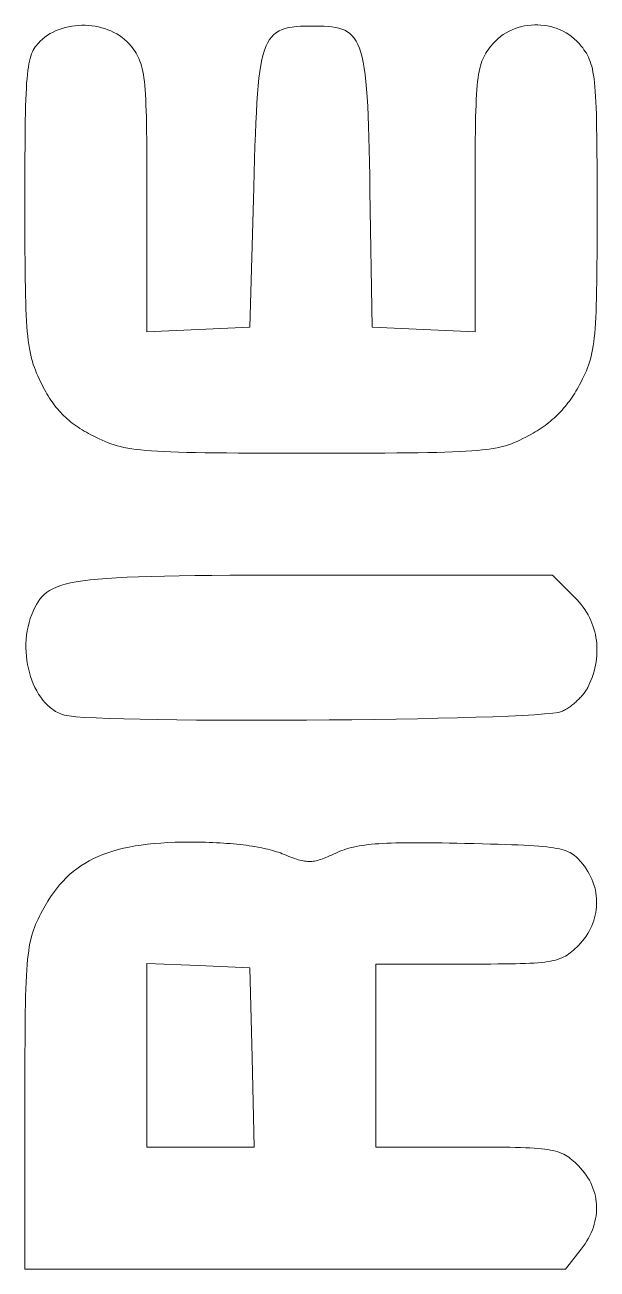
# Model space of a CAD drawing. Header units: millimetres. Extents: x -3 to 1890, y 0 to 300.
# Drawn here: x 51.97 to 70.09, y 167.99 to 207.41 of the extents above; entities that cross this region are included whole.
import ezdxf

# ---------------------------------------------------------------- set-up
doc = ezdxf.new("R2010")
doc.units = ezdxf.units.MM
doc.layers.add('Etch', color=1, linetype='CONTINUOUS', lineweight=0, true_color=0xff0000)

msp = doc.modelspace()

# ---------------------------------------------------------------- linework, layer by layer
at = {"layer": 'Etch'}
for p, q in [((53.348, 207.356), (53.452, 207.374)), ((53.452, 207.374), (53.557, 207.388)), ((53.557, 207.388), (53.662, 207.397)), ((53.662, 207.397), (53.768, 207.401)), ((53.768, 207.401), (53.875, 207.401)), ((53.875, 207.401), (53.981, 207.395)), ((53.981, 207.395), (54.086, 207.384)), ((54.086, 207.384), (54.191, 207.369)), ((54.191, 207.369), (54.295, 207.349)), ((60.559, 207.359), (60.694, 207.368)), ((60.694, 207.368), (60.838, 207.374)), ((60.838, 207.374), (60.992, 207.376)), ((60.992, 207.376), (61.156, 207.377)), ((61.156, 207.377), (61.303, 207.376)), ((61.303, 207.376), (61.441, 207.372)), ((61.441, 207.372), (61.57, 207.364)), ((61.57, 207.364), (61.691, 207.352)), ((67.69, 207.358), (67.792, 207.38)), ((67.792, 207.38), (67.895, 207.397)), ((67.895, 207.397), (67.999, 207.408)), ((67.999, 207.408), (68.103, 207.414)), ((68.103, 207.414), (68.207, 207.414)), ((68.207, 207.414), (68.311, 207.408)), ((68.311, 207.408), (68.415, 207.397)), ((68.415, 207.397), (68.518, 207.38)), ((68.518, 207.38), (68.62, 207.358)), ((52.523, 206.962), (52.601, 207.026)), ((52.601, 207.026), (52.684, 207.085)), ((52.684, 207.085), (52.77, 207.139)), ((52.77, 207.139), (52.86, 207.187)), ((52.86, 207.187), (52.952, 207.231)), ((52.952, 207.231), (53.048, 207.27)), ((53.048, 207.27), (53.146, 207.303)), ((53.146, 207.303), (53.246, 207.332)), ((53.246, 207.332), (53.348, 207.356)), ((54.295, 207.349), (54.397, 207.324)), ((54.397, 207.324), (54.498, 207.295)), ((54.498, 207.295), (54.596, 207.26)), ((54.596, 207.26), (54.692, 207.221)), ((54.692, 207.221), (54.785, 207.177)), ((54.785, 207.177), (54.875, 207.129)), ((54.875, 207.129), (54.961, 207.075)), ((54.961, 207.075), (55.044, 207.018)), ((55.044, 207.018), (55.123, 206.955)), ((59.717, 206.955), (59.782, 207.04)), ((59.782, 207.04), (59.853, 207.113)), ((59.853, 207.113), (59.931, 207.175)), ((59.931, 207.175), (60.017, 207.226)), ((60.017, 207.226), (60.109, 207.267)), ((60.109, 207.267), (60.209, 207.301)), ((60.209, 207.301), (60.317, 207.326)), ((60.317, 207.326), (60.434, 207.346)), ((60.434, 207.346), (60.559, 207.359)), ((61.691, 207.352), (61.804, 207.335)), ((61.804, 207.335), (61.91, 207.312)), ((61.91, 207.312), (62.008, 207.281)), ((62.008, 207.281), (62.098, 207.243)), ((62.098, 207.243), (62.183, 207.195)), ((62.183, 207.195), (62.26, 207.138)), ((62.26, 207.138), (62.331, 207.071)), ((62.331, 207.071), (62.397, 206.992)), ((62.397, 206.992), (62.456, 206.9)), ((66.868, 206.903), (66.948, 206.976)), ((66.948, 206.976), (67.03, 207.043)), ((67.03, 207.043), (67.117, 207.105)), ((67.117, 207.105), (67.206, 207.161)), ((67.206, 207.161), (67.298, 207.212)), ((67.298, 207.212), (67.393, 207.257)), ((67.393, 207.257), (67.49, 207.296)), ((67.49, 207.296), (67.589, 207.33)), ((67.589, 207.33), (67.69, 207.358)), ((68.62, 207.358), (68.721, 207.33)), ((68.721, 207.33), (68.82, 207.296)), ((68.82, 207.296), (68.917, 207.257)), ((68.917, 207.257), (69.011, 207.212)), ((69.011, 207.212), (69.104, 207.161)), ((69.104, 207.161), (69.193, 207.105)), ((69.193, 207.105), (69.279, 207.043)), ((69.279, 207.043), (69.362, 206.976)), ((69.362, 206.976), (69.441, 206.903)), ((52.204, 206.556), (52.232, 206.613)), ((52.232, 206.613), (52.262, 206.666)), ((52.262, 206.666), (52.295, 206.715)), ((52.295, 206.715), (52.33, 206.762)), ((52.33, 206.762), (52.367, 206.806)), ((52.367, 206.806), (52.407, 206.85)), ((52.407, 206.85), (52.449, 206.893)), ((52.449, 206.893), (52.523, 206.962)), ((55.123, 206.955), (55.197, 206.888)), ((55.197, 206.888), (55.267, 206.816)), ((55.267, 206.816), (55.331, 206.74)), ((55.331, 206.74), (55.375, 206.684)), ((55.375, 206.684), (55.416, 206.628)), ((55.416, 206.628), (55.454, 206.572)), ((59.513, 206.475), (59.556, 206.618)), ((59.556, 206.618), (59.604, 206.745)), ((59.604, 206.745), (59.658, 206.857)), ((59.658, 206.857), (59.717, 206.955)), ((62.456, 206.9), (62.511, 206.796)), ((62.511, 206.796), (62.56, 206.678)), ((62.56, 206.678), (62.604, 206.544)), ((66.6, 206.572), (66.638, 206.628)), ((66.638, 206.628), (66.679, 206.684)), ((66.679, 206.684), (66.723, 206.74)), ((66.723, 206.74), (66.793, 206.824)), ((66.793, 206.824), (66.868, 206.903)), ((69.441, 206.903), (69.516, 206.824)), ((69.516, 206.824), (69.587, 206.74)), ((69.587, 206.74), (69.631, 206.683)), ((69.631, 206.683), (69.672, 206.627)), ((69.672, 206.627), (69.711, 206.571)), ((52.092, 206.177), (52.111, 206.268)), ((52.111, 206.268), (52.131, 206.351)), ((52.131, 206.351), (52.153, 206.426)), ((52.153, 206.426), (52.178, 206.494)), ((52.178, 206.494), (52.204, 206.556)), ((55.454, 206.572), (55.49, 206.515)), ((55.49, 206.515), (55.524, 206.457)), ((55.524, 206.457), (55.555, 206.396)), ((55.555, 206.396), (55.584, 206.332)), ((55.584, 206.332), (55.611, 206.265)), ((55.611, 206.265), (55.636, 206.192)), ((55.636, 206.192), (55.66, 206.114)), ((59.439, 206.136), (59.474, 206.314)), ((59.474, 206.314), (59.513, 206.475)), ((62.604, 206.544), (62.644, 206.395)), ((62.644, 206.395), (62.68, 206.23)), ((62.68, 206.23), (62.712, 206.046)), ((66.394, 206.114), (66.417, 206.192)), ((66.417, 206.192), (66.442, 206.265)), ((66.442, 206.265), (66.47, 206.332)), ((66.47, 206.332), (66.499, 206.396)), ((66.499, 206.396), (66.53, 206.457)), ((66.53, 206.457), (66.564, 206.515)), ((66.564, 206.515), (66.6, 206.572)), ((69.711, 206.571), (69.747, 206.514)), ((69.747, 206.514), (69.781, 206.454)), ((69.781, 206.454), (69.812, 206.393)), ((69.812, 206.393), (69.841, 206.328)), ((69.841, 206.328), (69.869, 206.258)), ((69.869, 206.258), (69.894, 206.183)), ((69.894, 206.183), (69.917, 206.103)), ((52.033, 205.712), (52.045, 205.845)), ((52.045, 205.845), (52.059, 205.966)), ((52.059, 205.966), (52.075, 206.076)), ((52.075, 206.076), (52.092, 206.177)), ((55.66, 206.114), (55.681, 206.03)), ((55.681, 206.03), (55.7, 205.94)), ((55.7, 205.94), (55.718, 205.841)), ((55.718, 205.841), (55.734, 205.734)), ((59.38, 205.723), (59.408, 205.939)), ((59.408, 205.939), (59.439, 206.136)), ((62.712, 206.046), (62.74, 205.845)), ((62.74, 205.845), (62.765, 205.624)), ((66.32, 205.734), (66.336, 205.841)), ((66.336, 205.841), (66.354, 205.94)), ((66.354, 205.94), (66.373, 206.03)), ((66.373, 206.03), (66.394, 206.114)), ((69.917, 206.103), (69.938, 206.016)), ((69.938, 206.016), (69.957, 205.921)), ((69.957, 205.921), (69.975, 205.817)), ((69.975, 205.817), (69.991, 205.705)), ((52.003, 205.234), (52.012, 205.407)), ((52.012, 205.407), (52.022, 205.566)), ((52.022, 205.566), (52.033, 205.712)), ((55.734, 205.734), (55.749, 205.618)), ((55.749, 205.618), (55.762, 205.492)), ((55.762, 205.492), (55.773, 205.355)), ((59.334, 205.227), (59.356, 205.485)), ((59.356, 205.485), (59.38, 205.723)), ((62.765, 205.624), (62.787, 205.383)), ((66.281, 205.355), (66.292, 205.492)), ((66.292, 205.492), (66.305, 205.618)), ((66.305, 205.618), (66.32, 205.734)), ((69.991, 205.705), (70.006, 205.582)), ((70.006, 205.582), (70.019, 205.449)), ((70.019, 205.449), (70.03, 205.304)), ((51.989, 204.842), (51.996, 205.046)), ((51.996, 205.046), (52.003, 205.234)), ((55.773, 205.355), (55.783, 205.207)), ((55.783, 205.207), (55.793, 205.047)), ((55.793, 205.047), (55.8, 204.873)), ((59.315, 204.945), (59.334, 205.227)), ((62.787, 205.383), (62.806, 205.122)), ((62.806, 205.122), (62.823, 204.838)), ((66.253, 204.873), (66.261, 205.047)), ((66.261, 205.047), (66.27, 205.207)), ((66.27, 205.207), (66.281, 205.355)), ((70.03, 205.304), (70.04, 205.146)), ((70.04, 205.146), (70.049, 204.975)), ((51.979, 204.383), (51.984, 204.621)), ((51.984, 204.621), (51.989, 204.842)), ((55.8, 204.873), (55.807, 204.686)), ((55.807, 204.686), (55.813, 204.485)), ((59.281, 204.31), (59.297, 204.64)), ((59.297, 204.64), (59.315, 204.945)), ((62.823, 204.838), (62.837, 204.532)), ((66.241, 204.485), (66.247, 204.686)), ((66.247, 204.686), (66.253, 204.873)), ((70.049, 204.975), (70.057, 204.79)), ((70.057, 204.79), (70.064, 204.59)), ((51.975, 204.126), (51.979, 204.383)), ((55.813, 204.485), (55.818, 204.268)), ((55.818, 204.268), (55.822, 204.036)), ((59.267, 203.955), (59.281, 204.31)), ((62.837, 204.532), (62.85, 204.202)), ((66.232, 204.036), (66.236, 204.268)), ((66.236, 204.268), (66.241, 204.485)), ((70.064, 204.59), (70.069, 204.374)), ((70.069, 204.374), (70.074, 204.141)), ((51.97, 203.555), (51.972, 203.851)), ((51.972, 203.851), (51.975, 204.126)), ((55.822, 204.036), (55.825, 203.786)), ((59.253, 203.574), (59.267, 203.955)), ((62.85, 204.202), (62.86, 203.848)), ((62.86, 203.848), (62.87, 203.468)), ((66.229, 203.786), (66.232, 204.036)), ((70.074, 204.141), (70.078, 203.891)), ((70.078, 203.891), (70.081, 203.623)), ((51.968, 203.239), (51.97, 203.555)), ((55.825, 203.786), (55.827, 203.519)), ((55.827, 203.519), (55.829, 203.234)), ((59.24, 203.165), (59.253, 203.574)), ((62.87, 203.468), (62.879, 203.062)), ((66.225, 203.234), (66.226, 203.519)), ((66.226, 203.519), (66.229, 203.786)), ((70.081, 203.623), (70.084, 203.335)), ((51.967, 202.901), (51.968, 203.239)), ((55.829, 203.234), (55.831, 202.93)), ((59.228, 202.728), (59.24, 203.165)), ((62.879, 203.062), (62.886, 202.63)), ((66.223, 202.93), (66.225, 203.234)), ((70.084, 203.335), (70.085, 203.028)), ((70.085, 203.028), (70.087, 202.7)), ((51.966, 202.541), (51.967, 202.901)), ((55.831, 202.93), (55.831, 202.606)), ((59.215, 202.262), (59.228, 202.728)), ((66.222, 202.606), (66.223, 202.93)), ((70.087, 202.7), (70.087, 202.35)), ((51.966, 202.157), (51.966, 202.541)), ((55.831, 202.606), (55.832, 202.262)), ((55.832, 202.262), (55.832, 201.896)), ((59.094, 197.832), (59.215, 202.262)), ((62.886, 202.63), (62.894, 202.169)), ((66.222, 202.262), (66.222, 202.606)), ((66.222, 201.896), (66.222, 202.262)), ((70.087, 202.35), (70.088, 201.978)), ((51.966, 201.75), (51.966, 202.157)), ((55.832, 201.896), (55.832, 197.69)), ((62.894, 202.169), (62.96, 197.832)), ((66.222, 197.69), (66.222, 201.896)), ((70.088, 201.978), (70.088, 201.583)), ((51.966, 201.341), (51.966, 201.75)), ((70.088, 201.583), (70.088, 201.184)), ((51.967, 200.956), (51.966, 201.341)), ((70.088, 201.184), (70.087, 200.808)), ((51.967, 200.593), (51.967, 200.956)), ((70.087, 200.808), (70.087, 200.454)), ((51.969, 200.253), (51.967, 200.593)), ((70.087, 200.454), (70.085, 200.123)), ((51.971, 199.934), (51.969, 200.253)), ((51.973, 199.635), (51.971, 199.934)), ((70.085, 200.123), (70.083, 199.812)), ((51.976, 199.356), (51.973, 199.635)), ((70.081, 199.521), (70.078, 199.249)), ((70.083, 199.812), (70.081, 199.521)), ((51.981, 199.095), (51.976, 199.356)), ((51.986, 198.851), (51.981, 199.095)), ((70.078, 199.249), (70.073, 198.996)), ((51.992, 198.623), (51.986, 198.851)), ((70.068, 198.759), (70.062, 198.538)), ((70.073, 198.996), (70.068, 198.759)), ((51.999, 198.412), (51.992, 198.623)), ((52.007, 198.214), (51.999, 198.412)), ((70.055, 198.333), (70.047, 198.142)), ((70.062, 198.538), (70.055, 198.333)), ((52.017, 198.031), (52.007, 198.214)), ((52.028, 197.86), (52.017, 198.031)), ((70.037, 197.964), (70.026, 197.799)), ((70.047, 198.142), (70.037, 197.964)), ((52.041, 197.701), (52.028, 197.86)), ((52.055, 197.553), (52.041, 197.701)), ((52.07, 197.415), (52.055, 197.553)), ((55.832, 197.69), (57.463, 197.761)), ((57.463, 197.761), (59.094, 197.832)), ((62.96, 197.832), (64.591, 197.761)), ((64.591, 197.761), (66.222, 197.69)), ((70.013, 197.646), (69.999, 197.503)), ((70.026, 197.799), (70.013, 197.646)), ((52.088, 197.286), (52.07, 197.415)), ((52.107, 197.165), (52.088, 197.286)), ((52.128, 197.051), (52.107, 197.165)), ((69.945, 197.129), (69.924, 197.02)), ((69.965, 197.246), (69.945, 197.129)), ((69.983, 197.37), (69.965, 197.246)), ((69.999, 197.503), (69.983, 197.37)), ((52.151, 196.944), (52.128, 197.051)), ((52.176, 196.842), (52.151, 196.944)), ((52.203, 196.744), (52.176, 196.842)), ((52.233, 196.65), (52.203, 196.744)), ((69.847, 196.724), (69.816, 196.633)), ((69.875, 196.818), (69.847, 196.724)), ((69.9, 196.916), (69.875, 196.818)), ((69.924, 197.02), (69.9, 196.916)), ((52.265, 196.558), (52.233, 196.65)), ((52.299, 196.469), (52.265, 196.558)), ((52.336, 196.379), (52.299, 196.469)), ((52.375, 196.29), (52.336, 196.379)), ((69.711, 196.371), (69.67, 196.284)), ((69.748, 196.457), (69.711, 196.371)), ((69.784, 196.544), (69.748, 196.457)), ((69.816, 196.633), (69.784, 196.544)), ((52.417, 196.199), (52.375, 196.29)), ((52.462, 196.107), (52.417, 196.199)), ((52.51, 196.011), (52.462, 196.107)), ((52.548, 195.936), (52.51, 196.011)), ((52.587, 195.863), (52.548, 195.936)), ((69.494, 195.942), (69.456, 195.874)), ((69.531, 196.011), (69.494, 195.942)), ((69.581, 196.104), (69.531, 196.011)), ((69.531, 196.011), (69.531, 196.011)), ((69.627, 196.195), (69.581, 196.104)), ((69.67, 196.284), (69.627, 196.195)), ((52.626, 195.792), (52.587, 195.863)), ((52.666, 195.723), (52.626, 195.792)), ((52.706, 195.656), (52.666, 195.723)), ((52.747, 195.591), (52.706, 195.656)), ((52.788, 195.528), (52.747, 195.591)), ((69.253, 195.555), (69.21, 195.494)), ((69.296, 195.616), (69.253, 195.555)), ((69.337, 195.679), (69.296, 195.616)), ((69.378, 195.742), (69.337, 195.679)), ((69.417, 195.808), (69.378, 195.742)), ((69.456, 195.874), (69.417, 195.808)), ((52.83, 195.466), (52.788, 195.528)), ((52.873, 195.406), (52.83, 195.466)), ((52.917, 195.348), (52.873, 195.406)), ((52.961, 195.291), (52.917, 195.348)), ((53.007, 195.236), (52.961, 195.291)), ((53.053, 195.182), (53.007, 195.236)), ((53.101, 195.13), (53.053, 195.182)), ((68.93, 195.157), (68.88, 195.105)), ((68.979, 195.211), (68.93, 195.157)), ((69.027, 195.265), (68.979, 195.211)), ((69.074, 195.321), (69.027, 195.265)), ((69.121, 195.377), (69.074, 195.321)), ((69.166, 195.435), (69.121, 195.377)), ((69.21, 195.494), (69.166, 195.435)), ((53.149, 195.079), (53.101, 195.13)), ((53.199, 195.029), (53.149, 195.079)), ((53.25, 194.98), (53.199, 195.029)), ((53.303, 194.933), (53.25, 194.98)), ((53.356, 194.886), (53.303, 194.933)), ((53.412, 194.841), (53.356, 194.886)), ((53.468, 194.796), (53.412, 194.841)), ((53.526, 194.753), (53.468, 194.796)), ((53.586, 194.71), (53.526, 194.753)), ((68.498, 194.768), (68.439, 194.724)), ((68.556, 194.813), (68.498, 194.768)), ((68.613, 194.859), (68.556, 194.813)), ((68.668, 194.906), (68.613, 194.859)), ((68.723, 194.954), (68.668, 194.906)), ((68.776, 195.004), (68.723, 194.954)), ((68.829, 195.054), (68.776, 195.004)), ((68.88, 195.105), (68.829, 195.054)), ((53.648, 194.668), (53.586, 194.71)), ((53.711, 194.627), (53.648, 194.668)), ((53.776, 194.586), (53.711, 194.627)), ((53.843, 194.546), (53.776, 194.586)), ((53.912, 194.506), (53.843, 194.546)), ((53.983, 194.467), (53.912, 194.506)), ((54.056, 194.428), (53.983, 194.467)), ((54.131, 194.389), (54.056, 194.428)), ((54.229, 194.341), (54.131, 194.389)), ((67.827, 194.352), (67.735, 194.304)), ((67.923, 194.402), (67.827, 194.352)), ((67.992, 194.439), (67.923, 194.402)), ((68.06, 194.477), (67.992, 194.439)), ((68.126, 194.516), (68.06, 194.477)), ((68.191, 194.556), (68.126, 194.516)), ((68.255, 194.596), (68.191, 194.556)), ((68.317, 194.638), (68.255, 194.596)), ((68.379, 194.68), (68.317, 194.638)), ((68.439, 194.724), (68.379, 194.68)), ((54.323, 194.295), (54.229, 194.341)), ((54.415, 194.252), (54.323, 194.295)), ((54.507, 194.212), (54.415, 194.252)), ((54.599, 194.175), (54.507, 194.212)), ((54.692, 194.14), (54.599, 194.175)), ((54.788, 194.108), (54.692, 194.14)), ((54.888, 194.078), (54.788, 194.108)), ((54.993, 194.051), (54.888, 194.078)), ((55.104, 194.026), (54.993, 194.051)), ((55.223, 194.002), (55.104, 194.026)), ((55.351, 193.982), (55.223, 194.002)), ((55.489, 193.962), (55.351, 193.982)), ((55.638, 193.945), (55.489, 193.962)), ((66.598, 193.963), (66.452, 193.946)), ((66.733, 193.982), (66.598, 193.963)), ((66.858, 194.004), (66.733, 193.982)), ((66.975, 194.027), (66.858, 194.004)), ((67.083, 194.053), (66.975, 194.027)), ((67.185, 194.081), (67.083, 194.053)), ((67.282, 194.112), (67.185, 194.081)), ((67.376, 194.145), (67.282, 194.112)), ((67.466, 194.181), (67.376, 194.145)), ((67.555, 194.219), (67.466, 194.181)), ((67.644, 194.26), (67.555, 194.219)), ((67.735, 194.304), (67.644, 194.26)), ((55.799, 193.93), (55.638, 193.945)), ((55.974, 193.916), (55.799, 193.93)), ((56.163, 193.904), (55.974, 193.916)), ((56.369, 193.893), (56.163, 193.904)), ((56.591, 193.884), (56.369, 193.893)), ((56.832, 193.876), (56.591, 193.884)), ((57.093, 193.869), (56.832, 193.876)), ((57.374, 193.863), (57.093, 193.869)), ((57.678, 193.859), (57.374, 193.863)), ((58.004, 193.855), (57.678, 193.859)), ((58.355, 193.852), (58.004, 193.855)), ((58.732, 193.849), (58.355, 193.852)), ((59.135, 193.848), (58.732, 193.849)), ((59.566, 193.847), (59.135, 193.848)), ((60.027, 193.846), (59.566, 193.847)), ((60.518, 193.846), (60.027, 193.846)), ((61.04, 193.846), (60.518, 193.846)), ((61.567, 193.846), (61.04, 193.846)), ((62.063, 193.846), (61.567, 193.846)), ((62.526, 193.847), (62.063, 193.846)), ((62.961, 193.848), (62.526, 193.847)), ((63.366, 193.849), (62.961, 193.848)), ((63.744, 193.851), (63.366, 193.849)), ((64.096, 193.854), (63.744, 193.851)), ((64.424, 193.858), (64.096, 193.854)), ((64.727, 193.863), (64.424, 193.858)), ((65.008, 193.868), (64.727, 193.863)), ((65.268, 193.875), (65.008, 193.868)), ((65.508, 193.883), (65.268, 193.875)), ((65.729, 193.893), (65.508, 193.883)), ((65.933, 193.904), (65.729, 193.893)), ((66.121, 193.916), (65.933, 193.904)), ((66.293, 193.93), (66.121, 193.916)), ((66.452, 193.946), (66.293, 193.93)), ((52.962, 189.6), (53.093, 189.648)), ((53.093, 189.648), (53.241, 189.692)), ((53.241, 189.692), (53.407, 189.731)), ((53.407, 189.731), (53.593, 189.767)), ((53.593, 189.767), (53.8, 189.799)), ((53.8, 189.799), (54.029, 189.828)), ((54.029, 189.828), (54.282, 189.854)), ((54.282, 189.854), (54.561, 189.876)), ((54.561, 189.876), (54.866, 189.896)), ((54.866, 189.896), (55.2, 189.913)), ((55.2, 189.913), (55.564, 189.928)), ((55.564, 189.928), (55.96, 189.94)), ((55.96, 189.94), (56.388, 189.95)), ((56.388, 189.95), (56.851, 189.959)), ((56.851, 189.959), (57.35, 189.965)), ((57.35, 189.965), (57.886, 189.971)), ((57.886, 189.971), (58.46, 189.974)), ((58.46, 189.974), (59.075, 189.977)), ((59.075, 189.977), (59.732, 189.978)), ((59.732, 189.978), (60.433, 189.979)), ((60.433, 189.979), (61.178, 189.98)), ((61.178, 189.98), (68.675, 189.98)), ((68.675, 189.98), (69.382, 189.273)), ((52.439, 189.217), (52.502, 189.293)), ((52.502, 189.293), (52.573, 189.364)), ((52.573, 189.364), (52.653, 189.43)), ((52.653, 189.43), (52.743, 189.492)), ((52.743, 189.492), (52.846, 189.548)), ((52.846, 189.548), (52.962, 189.6)), ((69.382, 189.273), (69.453, 189.2)), ((52.182, 188.731), (52.234, 188.854)), ((52.234, 188.854), (52.281, 188.954)), ((52.281, 188.954), (52.33, 189.047)), ((52.33, 189.047), (52.382, 189.135)), ((52.382, 189.135), (52.439, 189.217)), ((69.453, 189.2), (69.52, 189.124)), ((69.52, 189.124), (69.583, 189.046)), ((69.583, 189.046), (69.643, 188.967)), ((69.643, 188.967), (69.699, 188.886)), ((69.699, 188.886), (69.751, 188.804)), ((52.066, 188.345), (52.098, 188.476)), ((52.098, 188.476), (52.137, 188.604)), ((52.137, 188.604), (52.182, 188.731)), ((69.751, 188.804), (69.8, 188.72)), ((69.8, 188.72), (69.844, 188.634)), ((69.844, 188.634), (69.885, 188.547)), ((69.885, 188.547), (69.923, 188.459)), ((69.923, 188.459), (69.956, 188.37)), ((52.007, 187.945), (52.02, 188.079)), ((52.02, 188.079), (52.04, 188.213)), ((52.04, 188.213), (52.066, 188.345)), ((69.956, 188.37), (69.985, 188.279)), ((69.985, 188.279), (70.011, 188.188)), ((70.011, 188.188), (70.033, 188.095)), ((70.033, 188.095), (70.051, 188.002)), ((51.999, 187.676), (52, 187.81)), ((52.003, 187.542), (51.999, 187.676)), ((52, 187.81), (52.007, 187.945)), ((70.051, 188.002), (70.065, 187.907)), ((70.065, 187.907), (70.075, 187.812)), ((70.075, 187.812), (70.082, 187.716)), ((70.082, 187.716), (70.084, 187.62)), ((52.013, 187.408), (52.003, 187.542)), ((52.029, 187.276), (52.013, 187.408)), ((52.05, 187.146), (52.029, 187.276)), ((70.068, 187.328), (70.055, 187.23)), ((70.077, 187.425), (70.068, 187.328)), ((70.083, 187.523), (70.077, 187.425)), ((70.084, 187.62), (70.083, 187.523)), ((52.077, 187.018), (52.05, 187.146)), ((52.108, 186.892), (52.077, 187.018)), ((52.145, 186.769), (52.108, 186.892)), ((69.991, 186.934), (69.962, 186.836)), ((70.016, 187.033), (69.991, 186.934)), ((70.038, 187.131), (70.016, 187.033)), ((70.055, 187.23), (70.038, 187.131)), ((52.187, 186.649), (52.145, 186.769)), ((52.233, 186.533), (52.187, 186.649)), ((52.285, 186.421), (52.233, 186.533)), ((69.851, 186.541), (69.805, 186.443)), ((69.892, 186.639), (69.851, 186.541)), ((69.929, 186.737), (69.892, 186.639)), ((69.962, 186.836), (69.929, 186.737)), ((52.341, 186.314), (52.285, 186.421)), ((52.401, 186.211), (52.341, 186.314)), ((52.466, 186.114), (52.401, 186.211)), ((52.535, 186.022), (52.466, 186.114)), ((69.554, 186.098), (69.527, 186.07)), ((69.581, 186.127), (69.554, 186.098)), ((69.607, 186.156), (69.581, 186.127)), ((69.632, 186.185), (69.607, 186.156)), ((69.656, 186.214), (69.632, 186.185)), ((69.679, 186.243), (69.656, 186.214)), ((69.701, 186.273), (69.679, 186.243)), ((69.721, 186.302), (69.701, 186.273)), ((69.741, 186.33), (69.721, 186.302)), ((69.759, 186.359), (69.741, 186.33)), ((69.776, 186.387), (69.759, 186.359)), ((69.791, 186.415), (69.776, 186.387)), ((69.805, 186.443), (69.791, 186.415)), ((69.805, 186.443), (69.805, 186.443)), ((52.608, 185.937), (52.535, 186.022)), ((52.685, 185.858), (52.608, 185.937)), ((52.766, 185.786), (52.685, 185.858)), ((52.851, 185.721), (52.766, 185.786)), ((52.939, 185.664), (52.851, 185.721)), ((69.028, 185.689), (68.996, 185.673)), ((69.06, 185.706), (69.028, 185.689)), ((69.092, 185.725), (69.06, 185.706)), ((69.125, 185.744), (69.092, 185.725)), ((69.157, 185.765), (69.125, 185.744)), ((69.189, 185.786), (69.157, 185.765)), ((69.222, 185.809), (69.189, 185.786)), ((69.254, 185.832), (69.222, 185.809)), ((69.286, 185.856), (69.254, 185.832)), ((69.318, 185.881), (69.286, 185.856)), ((69.349, 185.906), (69.318, 185.881)), ((69.38, 185.932), (69.349, 185.906)), ((69.41, 185.959), (69.38, 185.932)), ((69.44, 185.986), (69.41, 185.959)), ((69.47, 186.013), (69.44, 185.986)), ((69.499, 186.041), (69.47, 186.013)), ((69.527, 186.07), (69.499, 186.041)), ((53.031, 185.615), (52.939, 185.664)), ((53.126, 185.575), (53.031, 185.615)), ((53.225, 185.543), (53.126, 185.575)), ((53.364, 185.518), (53.225, 185.543)), ((53.58, 185.495), (53.364, 185.518)), ((53.866, 185.474), (53.58, 185.495)), ((54.218, 185.455), (53.866, 185.474)), ((54.63, 185.439), (54.218, 185.455)), ((55.097, 185.425), (54.63, 185.439)), ((55.613, 185.412), (55.097, 185.425)), ((56.173, 185.402), (55.613, 185.412)), ((56.773, 185.394), (56.173, 185.402)), ((57.405, 185.388), (56.773, 185.394)), ((58.066, 185.384), (57.405, 185.388)), ((58.749, 185.382), (58.066, 185.384)), ((59.45, 185.382), (58.749, 185.382)), ((60.163, 185.384), (59.45, 185.382)), ((60.883, 185.387), (60.163, 185.384)), ((61.604, 185.392), (60.883, 185.387)), ((62.322, 185.399), (61.604, 185.392)), ((63.03, 185.408), (62.322, 185.399)), ((63.723, 185.418), (63.03, 185.408)), ((64.397, 185.43), (63.723, 185.418)), ((65.045, 185.444), (64.397, 185.43)), ((65.663, 185.459), (65.045, 185.444)), ((66.244, 185.475), (65.663, 185.459)), ((66.785, 185.494), (66.244, 185.475)), ((67.279, 185.513), (66.785, 185.494)), ((67.721, 185.534), (67.279, 185.513)), ((68.105, 185.556), (67.721, 185.534)), ((68.427, 185.58), (68.105, 185.556)), ((68.682, 185.605), (68.427, 185.58)), ((68.862, 185.631), (68.682, 185.605)), ((68.965, 185.658), (68.862, 185.631)), ((68.996, 185.673), (68.965, 185.658)), ((55.092, 181.325), (55.272, 181.364)), ((55.272, 181.364), (55.458, 181.398)), ((55.458, 181.398), (55.652, 181.428)), ((55.652, 181.428), (55.852, 181.453)), ((55.852, 181.453), (56.059, 181.475)), ((56.059, 181.475), (56.273, 181.492)), ((56.273, 181.492), (56.495, 181.506)), ((56.495, 181.506), (56.725, 181.515)), ((56.725, 181.515), (56.962, 181.521)), ((56.962, 181.521), (57.207, 181.523)), ((57.207, 181.523), (57.329, 181.522)), ((57.329, 181.522), (57.45, 181.521)), ((57.45, 181.521), (57.569, 181.519)), ((57.569, 181.519), (57.688, 181.516)), ((57.688, 181.516), (57.804, 181.512)), ((57.804, 181.512), (57.92, 181.507)), ((57.92, 181.507), (58.034, 181.502)), ((58.034, 181.502), (58.146, 181.496)), ((58.146, 181.496), (58.256, 181.489)), ((58.256, 181.489), (58.365, 181.481)), ((58.365, 181.481), (58.472, 181.473)), ((58.472, 181.473), (58.577, 181.463)), ((58.577, 181.463), (58.68, 181.453)), ((58.68, 181.453), (58.78, 181.442)), ((58.78, 181.442), (58.879, 181.431)), ((58.879, 181.431), (58.976, 181.419)), ((58.976, 181.419), (59.07, 181.406)), ((59.07, 181.406), (59.162, 181.392)), ((59.162, 181.392), (59.252, 181.378)), ((59.252, 181.378), (59.339, 181.363)), ((59.339, 181.363), (59.423, 181.347)), ((59.423, 181.347), (59.505, 181.33)), ((62.221, 181.325), (62.298, 181.346)), ((62.298, 181.346), (62.378, 181.365)), ((62.378, 181.365), (62.461, 181.383)), ((62.461, 181.383), (62.549, 181.399)), ((62.549, 181.399), (62.641, 181.414)), ((62.641, 181.414), (62.737, 181.428)), ((62.737, 181.428), (62.839, 181.44)), ((62.839, 181.44), (62.946, 181.452)), ((62.946, 181.452), (63.058, 181.462)), ((63.058, 181.462), (63.177, 181.471)), ((63.177, 181.471), (63.302, 181.479)), ((63.302, 181.479), (63.433, 181.485)), ((63.433, 181.485), (63.571, 181.491)), ((63.571, 181.491), (63.717, 181.495)), ((63.717, 181.495), (63.87, 181.499)), ((63.87, 181.499), (64.032, 181.501)), ((64.032, 181.501), (64.201, 181.503)), ((64.201, 181.503), (64.379, 181.503)), ((64.379, 181.503), (64.567, 181.502)), ((64.567, 181.502), (64.763, 181.501)), ((64.763, 181.501), (64.969, 181.499)), ((64.969, 181.499), (65.185, 181.495)), ((65.185, 181.495), (65.411, 181.491)), ((65.411, 181.491), (65.648, 181.486)), ((65.648, 181.486), (65.896, 181.481)), ((65.896, 181.481), (66.187, 181.474)), ((66.187, 181.474), (66.46, 181.467)), ((66.46, 181.467), (66.717, 181.46)), ((66.717, 181.46), (66.957, 181.453)), ((66.957, 181.453), (67.182, 181.445)), ((67.182, 181.445), (67.391, 181.438)), ((67.391, 181.438), (67.587, 181.43)), ((67.587, 181.43), (67.768, 181.422)), ((67.768, 181.422), (67.937, 181.413)), ((67.937, 181.413), (68.093, 181.403)), ((68.093, 181.403), (68.238, 181.392)), ((68.238, 181.392), (68.371, 181.38)), ((68.371, 181.38), (68.494, 181.368)), ((68.494, 181.368), (68.607, 181.354)), ((68.607, 181.354), (68.71, 181.339)), ((54.001, 180.925), (54.14, 180.997)), ((54.14, 180.997), (54.284, 181.063)), ((54.284, 181.063), (54.434, 181.125)), ((54.434, 181.125), (54.59, 181.182)), ((54.59, 181.182), (54.751, 181.234)), ((54.751, 181.234), (54.918, 181.282)), ((54.918, 181.282), (55.092, 181.325)), ((59.505, 181.33), (59.584, 181.313)), ((59.584, 181.313), (59.661, 181.296)), ((59.661, 181.296), (59.735, 181.277)), ((59.735, 181.277), (59.805, 181.258)), ((59.805, 181.258), (59.873, 181.239)), ((59.873, 181.239), (59.938, 181.218)), ((59.938, 181.218), (59.999, 181.197)), ((59.999, 181.197), (60.058, 181.176)), ((60.058, 181.176), (60.113, 181.154)), ((60.113, 181.154), (60.188, 181.123)), ((60.188, 181.123), (60.26, 181.094)), ((60.26, 181.094), (60.328, 181.067)), ((60.328, 181.067), (60.392, 181.042)), ((60.392, 181.042), (60.454, 181.019)), ((60.454, 181.019), (60.513, 180.998)), ((60.513, 180.998), (60.57, 180.98)), ((60.57, 180.98), (60.624, 180.963)), ((60.624, 180.963), (60.677, 180.949)), ((60.677, 180.949), (60.727, 180.937)), ((61.237, 180.942), (61.285, 180.955)), ((61.285, 180.955), (61.335, 180.971)), ((61.335, 180.971), (61.386, 180.989)), ((61.386, 180.989), (61.439, 181.008)), ((61.439, 181.008), (61.495, 181.03)), ((61.495, 181.03), (61.552, 181.054)), ((61.552, 181.054), (61.613, 181.081)), ((61.613, 181.081), (61.676, 181.109)), ((61.676, 181.109), (61.742, 181.14)), ((61.742, 181.14), (61.811, 181.172)), ((61.811, 181.172), (61.875, 181.202)), ((61.875, 181.202), (61.94, 181.229)), ((61.94, 181.229), (62.007, 181.256)), ((62.007, 181.256), (62.076, 181.28)), ((62.076, 181.28), (62.147, 181.304)), ((62.147, 181.304), (62.221, 181.325)), ((68.71, 181.339), (68.805, 181.322)), ((68.805, 181.322), (68.892, 181.304)), ((68.892, 181.304), (68.972, 181.285)), ((68.972, 181.285), (69.045, 181.263)), ((69.045, 181.263), (69.112, 181.24)), ((69.112, 181.24), (69.173, 181.215)), ((69.173, 181.215), (69.23, 181.187)), ((69.23, 181.187), (69.282, 181.158)), ((69.282, 181.158), (69.331, 181.126)), ((69.331, 181.126), (69.377, 181.092)), ((69.377, 181.092), (69.421, 181.056)), ((69.421, 181.056), (69.463, 181.017)), ((69.463, 181.017), (69.504, 180.975)), ((69.504, 180.975), (69.544, 180.93)), ((53.381, 180.49), (53.496, 180.587)), ((53.496, 180.587), (53.615, 180.679)), ((53.615, 180.679), (53.739, 180.766)), ((53.739, 180.766), (53.868, 180.848)), ((53.868, 180.848), (54.001, 180.925)), ((60.727, 180.937), (60.776, 180.926)), ((60.776, 180.926), (60.824, 180.918)), ((60.824, 180.918), (60.871, 180.913)), ((60.871, 180.913), (60.917, 180.909)), ((60.917, 180.909), (60.962, 180.907)), ((60.962, 180.907), (61.007, 180.908)), ((61.007, 180.908), (61.052, 180.91)), ((61.052, 180.91), (61.097, 180.915)), ((61.097, 180.915), (61.143, 180.922)), ((61.143, 180.922), (61.189, 180.931)), ((61.189, 180.931), (61.237, 180.942)), ((69.544, 180.93), (69.585, 180.882)), ((69.585, 180.882), (69.627, 180.831)), ((69.627, 180.831), (69.687, 180.754)), ((69.687, 180.754), (69.742, 180.674)), ((69.742, 180.674), (69.794, 180.594)), ((69.794, 180.594), (69.841, 180.512)), ((52.964, 180.044), (53.062, 180.164)), ((53.062, 180.164), (53.164, 180.278)), ((53.164, 180.278), (53.271, 180.387)), ((53.271, 180.387), (53.381, 180.49)), ((69.841, 180.512), (69.883, 180.428)), ((69.883, 180.428), (69.922, 180.344)), ((69.922, 180.344), (69.956, 180.259)), ((69.956, 180.259), (69.985, 180.172)), ((69.985, 180.172), (70.011, 180.086)), ((52.689, 179.65), (52.777, 179.787)), ((52.777, 179.787), (52.869, 179.919)), ((52.869, 179.919), (52.964, 180.044)), ((70.011, 180.086), (70.032, 179.998)), ((70.032, 179.998), (70.049, 179.91)), ((70.049, 179.91), (70.061, 179.822)), ((70.061, 179.822), (70.069, 179.734)), ((52.522, 179.358), (52.604, 179.507)), ((52.604, 179.507), (52.689, 179.65)), ((70.06, 179.38), (70.047, 179.293)), ((70.069, 179.468), (70.06, 179.38)), ((70.069, 179.734), (70.074, 179.645)), ((70.073, 179.557), (70.069, 179.468)), ((70.074, 179.645), (70.073, 179.557)), ((52.303, 178.906), (52.341, 178.994)), ((52.341, 178.994), (52.382, 179.082)), ((52.382, 179.082), (52.426, 179.171)), ((52.426, 179.171), (52.473, 179.263)), ((52.473, 179.263), (52.522, 179.358)), ((69.983, 179.034), (69.953, 178.949)), ((70.008, 179.12), (69.983, 179.034)), ((70.03, 179.206), (70.008, 179.12)), ((70.047, 179.293), (70.03, 179.206)), ((52.176, 178.534), (52.204, 178.632)), ((52.204, 178.632), (52.235, 178.726)), ((52.235, 178.726), (52.268, 178.817)), ((52.268, 178.817), (52.303, 178.906)), ((69.791, 178.623), (69.74, 178.544)), ((69.838, 178.702), (69.791, 178.623)), ((69.88, 178.783), (69.838, 178.702)), ((69.919, 178.866), (69.88, 178.783)), ((69.953, 178.949), (69.919, 178.866)), ((52.086, 178.078), (52.105, 178.204)), ((52.105, 178.204), (52.127, 178.321)), ((52.127, 178.321), (52.15, 178.431)), ((52.15, 178.431), (52.176, 178.534)), ((69.441, 178.197), (69.39, 178.147)), ((69.495, 178.25), (69.441, 178.197)), ((69.562, 178.32), (69.495, 178.25)), ((69.626, 178.393), (69.562, 178.32)), ((69.685, 178.468), (69.626, 178.393)), ((69.74, 178.544), (69.685, 178.468)), ((52.038, 177.641), (52.052, 177.798)), ((52.052, 177.798), (52.068, 177.944)), ((52.068, 177.944), (52.086, 178.078)), ((68.843, 177.806), (68.772, 177.785)), ((68.909, 177.829), (68.843, 177.806)), ((68.971, 177.854), (68.909, 177.829)), ((69.03, 177.881), (68.971, 177.854)), ((69.085, 177.911), (69.03, 177.881)), ((69.138, 177.944), (69.085, 177.911)), ((69.19, 177.979), (69.138, 177.944)), ((69.24, 178.016), (69.19, 177.979)), ((69.29, 178.057), (69.24, 178.016)), ((69.339, 178.101), (69.29, 178.057)), ((69.39, 178.147), (69.339, 178.101)), ((52.015, 177.287), (52.026, 177.471)), ((52.026, 177.471), (52.038, 177.641)), ((57.463, 177.607), (55.832, 177.679)), ((55.832, 177.679), (55.832, 174.768)), ((59.094, 177.536), (57.463, 177.607)), ((57.463, 177.607), (57.463, 177.607)), ((59.162, 174.697), (59.094, 177.536)), ((65.991, 177.657), (63.081, 177.657)), ((63.081, 177.657), (63.081, 174.757)), ((66.251, 177.657), (65.991, 177.657)), ((66.495, 177.657), (66.251, 177.657)), ((66.725, 177.658), (66.495, 177.657)), ((66.939, 177.659), (66.725, 177.658)), ((67.14, 177.661), (66.939, 177.659)), ((67.328, 177.664), (67.14, 177.661)), ((67.504, 177.667), (67.328, 177.664)), ((67.667, 177.671), (67.504, 177.667)), ((67.819, 177.676), (67.667, 177.671)), ((67.96, 177.683), (67.819, 177.676)), ((68.091, 177.69), (67.96, 177.683)), ((68.212, 177.699), (68.091, 177.69)), ((68.324, 177.709), (68.212, 177.699)), ((68.428, 177.721), (68.324, 177.709)), ((68.524, 177.734), (68.428, 177.721)), ((68.613, 177.749), (68.524, 177.734)), ((68.695, 177.766), (68.613, 177.749)), ((68.772, 177.785), (68.695, 177.766)), ((51.997, 176.873), (52.005, 177.088)), ((52.005, 177.088), (52.015, 177.287)), ((51.984, 176.392), (51.99, 176.642)), ((51.99, 176.642), (51.997, 176.873)), ((51.979, 176.123), (51.984, 176.392)), ((51.972, 175.522), (51.975, 175.833)), ((51.975, 175.833), (51.979, 176.123)), ((51.97, 175.189), (51.972, 175.522)), ((51.968, 174.832), (51.97, 175.189)), ((51.967, 174.451), (51.968, 174.832)), ((55.832, 174.768), (55.832, 171.858)), ((59.23, 171.858), (59.162, 174.697)), ((63.081, 174.757), (63.081, 171.858)), ((51.966, 174.044), (51.967, 174.451)), ((51.966, 173.61), (51.966, 174.044)), ((51.966, 173.149), (51.966, 173.61)), ((51.966, 167.992), (51.966, 173.149)), ((55.832, 171.858), (57.531, 171.858)), ((57.531, 171.858), (59.23, 171.858)), ((63.081, 171.858), (65.991, 171.858)), ((65.991, 171.858), (66.251, 171.858)), ((66.251, 171.858), (66.495, 171.857)), ((66.495, 171.857), (66.725, 171.856)), ((66.725, 171.856), (66.939, 171.855)), ((66.939, 171.855), (67.14, 171.853)), ((67.14, 171.853), (67.328, 171.851)), ((67.328, 171.851), (67.504, 171.847)), ((67.504, 171.847), (67.667, 171.843)), ((67.667, 171.843), (67.819, 171.838)), ((67.819, 171.838), (67.96, 171.832)), ((67.96, 171.832), (68.091, 171.824)), ((68.091, 171.824), (68.212, 171.815)), ((68.212, 171.815), (68.324, 171.805)), ((68.324, 171.805), (68.428, 171.793)), ((68.428, 171.793), (68.524, 171.78)), ((68.524, 171.78), (68.613, 171.765)), ((68.613, 171.765), (68.695, 171.748)), ((68.695, 171.748), (68.772, 171.729)), ((68.772, 171.729), (68.843, 171.708)), ((68.843, 171.708), (68.909, 171.685)), ((68.909, 171.685), (68.971, 171.66)), ((68.971, 171.66), (69.03, 171.633)), ((69.03, 171.633), (69.085, 171.603)), ((69.085, 171.603), (69.138, 171.571)), ((69.138, 171.571), (69.19, 171.536)), ((69.19, 171.536), (69.24, 171.498)), ((69.24, 171.498), (69.29, 171.457)), ((69.29, 171.457), (69.339, 171.414)), ((69.339, 171.414), (69.39, 171.367)), ((69.39, 171.367), (69.441, 171.317)), ((69.441, 171.317), (69.495, 171.265)), ((69.495, 171.265), (69.564, 171.193)), ((69.564, 171.193), (69.628, 171.119)), ((69.628, 171.119), (69.688, 171.043)), ((69.688, 171.043), (69.744, 170.966)), ((69.744, 170.966), (69.795, 170.888)), ((69.795, 170.888), (69.842, 170.808)), ((69.842, 170.808), (69.885, 170.726)), ((69.885, 170.726), (69.923, 170.644)), ((69.923, 170.644), (69.957, 170.56)), ((69.957, 170.56), (69.987, 170.475)), ((69.987, 170.475), (70.012, 170.389)), ((70.012, 170.389), (70.032, 170.303)), ((70.032, 170.303), (70.049, 170.215)), ((70.049, 170.215), (70.061, 170.127)), ((70.061, 170.127), (70.068, 170.039)), ((70.068, 170.039), (70.071, 169.95)), ((70.071, 169.95), (70.07, 169.861)), ((70.04, 169.592), (70.021, 169.502)), ((70.054, 169.681), (70.04, 169.592)), ((70.064, 169.771), (70.054, 169.681)), ((70.07, 169.861), (70.064, 169.771)), ((69.901, 169.145), (69.859, 169.057)), ((69.937, 169.234), (69.901, 169.145)), ((69.969, 169.323), (69.937, 169.234)), ((69.997, 169.412), (69.969, 169.323)), ((70.021, 169.502), (69.997, 169.412)), ((69.709, 168.797), (69.65, 168.712)), ((69.764, 168.883), (69.709, 168.797)), ((69.814, 168.97), (69.764, 168.883)), ((69.859, 169.057), (69.814, 168.97)), ((69.587, 168.628), (69.086, 167.992)), ((69.65, 168.712), (69.587, 168.628)), ((69.587, 168.628), (69.587, 168.628)), ((60.526, 167.992), (51.966, 167.992)), ((69.086, 167.992), (60.526, 167.992))]:
    msp.add_line(p, q, dxfattribs=at)

doc.saveas('drawing.dxf')
